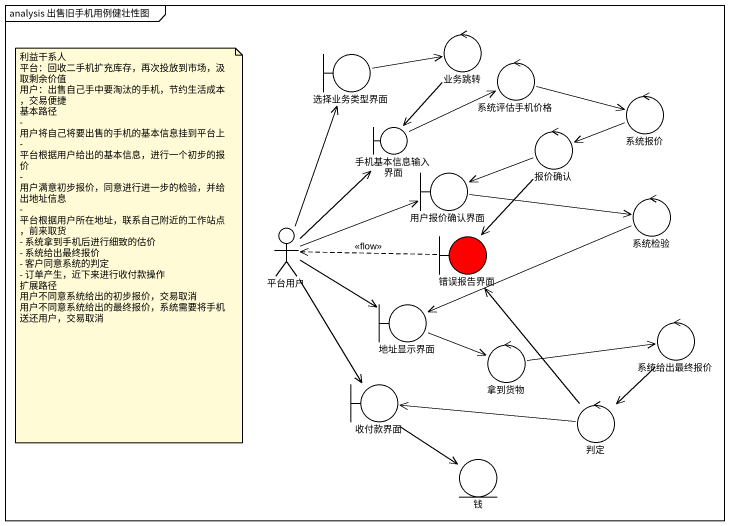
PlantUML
@startuml
mainframe analysis 出售旧手机用例健壮性图
control 业务跳转
boundary 选择业务类型界面
control 系统评估手机价格
boundary 手机基本信息输入界面
control 系统报价
control 报价确认
boundary 用户报价确认界面
control 系统检验
actor 平台用户
boundary 错误报告界面 #FF0000
boundary 地址显示界面
control 系统给出最终报价
control 拿到货物
boundary 收付款界面
control 判定
entity 钱
业务跳转 --> 手机基本信息输入界面
选择业务类型界面 -right-> 业务跳转
系统评估手机价格 -right-> 系统报价
手机基本信息输入界面 -right-> 系统评估手机价格
系统报价 -left-> 报价确认
报价确认 -left-> 用户报价确认界面
报价确认 --> 错误报告界面
用户报价确认界面 -right-> 系统检验
系统检验 -left-> 地址显示界面
平台用户 -up-> 选择业务类型界面
平台用户 -up-> 手机基本信息输入界面
平台用户 -right-> 用户报价确认界面
平台用户 -right-> 地址显示界面
平台用户 --> 收付款界面
错误报告界面 .left.> 平台用户 : <<flow>>
地址显示界面 -right-> 拿到货物
系统给出最终报价 --> 判定
拿到货物 -right-> 系统给出最终报价
收付款界面 --> 钱
判定 -up-> 错误报告界面
判定 -left-> 收付款界面
note as N1
  利益干系人
  平台：回收二手机扩充库存，再次投放到市场，汲取剩余价值
  用户：出售自己手中要淘汰的手机，节约生活成本，交易便捷
  基本路径
  - 用户将自己将要出售的手机的基本信息挂到平台上
  - 平台根据用户给出的基本信息，进行一个初步的报价
  - 用户满意初步报价，同意进行进一步的检验，并给出地址信息
  - 平台根据用户所在地址，联系自己附近的工作站点，前来取货
  - 系统拿到手机后进行细致的估价
  - 系统给出最终报价
  - 客户同意系统的判定
  - 订单产生，近下来进行收付款操作
  扩展路径
  用户不同意系统给出的初步报价，交易取消
  用户不同意系统给出的最终报价，系统需要将手机送还用户，交易取消
end note
@enduml
